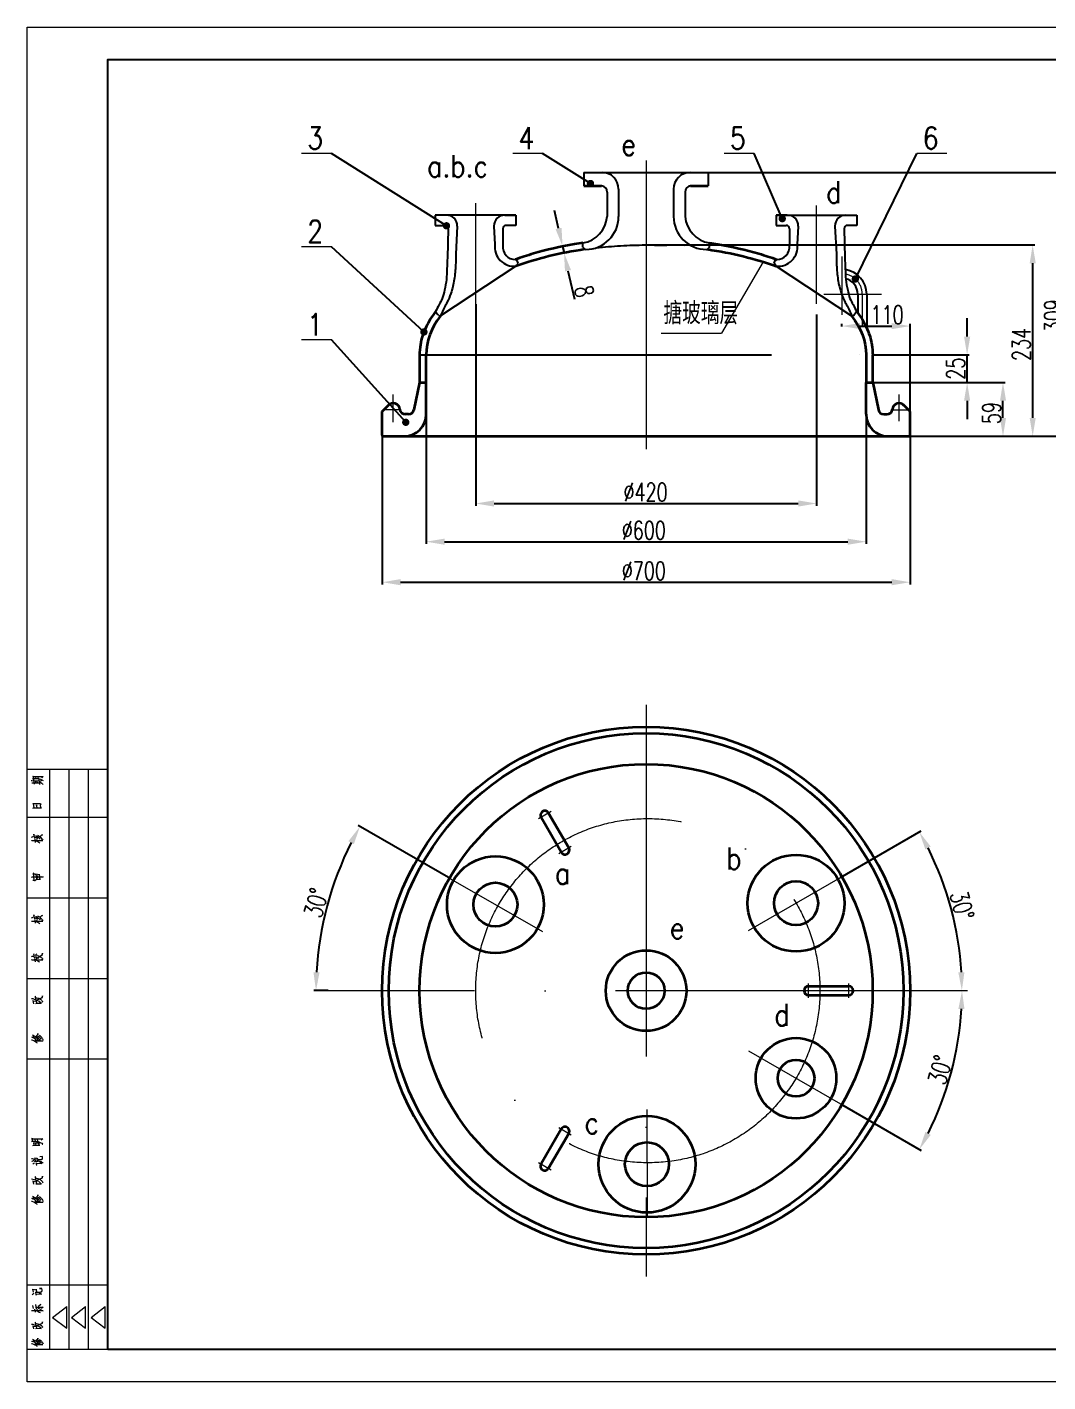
# Model space of a CAD drawing. Extents: x 11707 to 22622, y 3017 to 12806.
# Drawn here: x 14707 to 16100, y 10869 to 12717 of the extents above; entities that cross this region are included whole.
import ezdxf

# ---------------------------------------------------------------- set-up
doc = ezdxf.new("R2010")
doc.units = 0
doc.header["$LTSCALE"] = 8
doc.linetypes.add('ACAD_ISO12W100', pattern=[21, 12, -3, 0, -3, 0, -3])
doc.linetypes.add('DASHDOT-S', pattern=[14, 10, -2, 0, -2])
for name, color, linetype, lineweight in [('cdr.dwg1', 4, 'Continuous', 35), ('cdr.dwg2', 2, 'Continuous', 13), ('cdr_dim', 7, 'Continuous', 13), ('cdr_dwg3', 1, 'DASHDOT-S', 13)]:
    doc.layers.add(name, color=color, linetype=linetype, lineweight=lineweight)
doc.layers.add('cdr.dwg4', color=3, linetype='ACAD_ISO12W100')
doc.layers.add('cdr_dwg1', color=4, linetype='Continuous')
doc.styles.add('HZ', font='txt', dxfattribs={"width": 0.5, "bigfont": 'hzfs'})
doc.styles.get("Standard").update_dxf_attribs({"font": 'txt', "width": 0.7, "bigfont": 'hztxt.shx'})
doc.dimstyles.new('ISO-25', dxfattribs={"dimtxt": 2.5, "dimasz": 2.5, "dimexe": 1.25, "dimexo": 0.625, "dimtad": 1, "dimtxsty": 'Standard', "dimcen": 2.5, "dimadec": 0, "dimazin": 0, "dimtfac": 1, "dimtmove": 0, "dimatfit": 3, "dimfxl": 1, "dimarcsym": 0})
doc.dimstyles.new('筒轴直径标注', dxfattribs={"dimtxt": 50, "dimasz": 40, "dimexe": 12.5, "dimexo": 0.625, "dimgap": 6.25, "dimtad": 1, "dimtxsty": 'HZ', "dimcen": 15, "dimadec": 0, "dimazin": 0, "dimtm": 1e-09, "dimtfac": 1, "dimtmove": 0, "dimatfit": 3, "dimfxl": 1, "dimarcsym": 0})

# ---------------------------------------------------------------- blocks, each defined once
blk = doc.blocks.new('*D307')
at = {"layer": 'cdr_dim', "color": 0, "lineweight": -2}
for p, q in [((15432.3, 12442.5), (15426.9, 12466.9)), ((15427.5, 12415.8), (15440.7, 12418.7)), ((15429.5, 12407), (15442.7, 12410)), ((15437.8, 12418.1), (15439.8, 12409.3)), ((15445.2, 12384.9), (15453.9, 12346.1))]:
    blk.add_line(p, q, dxfattribs=at)
at = {"layer": 'cdr_dim', "color": 0}
for points in [[(15436.4, 12443.4), (15428.3, 12441.6), (15437.8, 12418.1)], [(15449.3, 12385.8), (15441.1, 12384), (15439.8, 12409.3)]]:
    blk.add_solid(points, dxfattribs=at)
at = {"layer": 'Defpoints', "color": 0}
for p in [(15427.3, 12415.7), (15429.3, 12407), (15439.8, 12409.3)]:
    blk.add_point(p, dxfattribs=at)
at = {"layer": 'cdr_dim', "color": 0, "insert": (15467.4, 12356.7), "char_height": 25, "attachment_point": 5, "rotation": 282.6084}
blk.add_mtext('8', dxfattribs=at)
blk = doc.blocks.new('*D308')
at = {"layer": 'cdr_dim', "color": 0, "lineweight": -2}
for p, q in [((15319.3, 12339.5), (15319.3, 12064.4)), ((15784.3, 12325), (15784.3, 12064.4)), ((15344.3, 12067.4), (15759.3, 12067.4))]:
    blk.add_line(p, q, dxfattribs=at)
at = {"layer": 'cdr_dim', "color": 0}
for points in [[(15344.3, 12071.6), (15344.3, 12063.2), (15319.3, 12067.4)], [(15759.3, 12071.6), (15759.3, 12063.2), (15784.3, 12067.4)]]:
    blk.add_solid(points, dxfattribs=at)
at = {"layer": 'Defpoints', "color": 0}
for p in [(15319.3, 12339.7), (15784.3, 12325.2), (15784.3, 12067.4)]:
    blk.add_point(p, dxfattribs=at)
at = {"layer": 'cdr_dim', "color": 0, "insert": (15551, 12082.9), "char_height": 25, "attachment_point": 5}
blk.add_mtext('%%c420', dxfattribs=at)
blk = doc.blocks.new('*D393')
at = {"layer": 'cdr_dim', "color": 0, "lineweight": -2}
for p, q in [((15251.8, 12188.9), (15251.8, 12012.3)), ((15851.8, 12188.9), (15851.8, 12012.3)), ((15276.8, 12015.3), (15826.8, 12015.3))]:
    blk.add_line(p, q, dxfattribs=at)
at = {"layer": 'cdr_dim', "color": 0}
for points in [[(15276.8, 12019.5), (15276.8, 12011.1), (15251.8, 12015.3)], [(15826.8, 12019.5), (15826.8, 12011.1), (15851.8, 12015.3)]]:
    blk.add_solid(points, dxfattribs=at)
at = {"layer": 'Defpoints', "color": 0}
for p in [(15251.8, 12189.1), (15851.8, 12189.1), (15851.8, 12015.3)]:
    blk.add_point(p, dxfattribs=at)
at = {"layer": 'cdr_dim', "color": 0, "insert": (15548.6, 12030.8), "char_height": 25, "attachment_point": 5}
blk.add_mtext('%%c600', dxfattribs=at)
blk = doc.blocks.new('*D394')
at = {"layer": 'cdr_dim', "color": 0, "lineweight": -2}
for p, q in [((15191.8, 12158.9), (15191.8, 11957)), ((15911.8, 12158.9), (15911.8, 11957)), ((15216.8, 11960), (15886.8, 11960))]:
    blk.add_line(p, q, dxfattribs=at)
at = {"layer": 'cdr_dim', "color": 0}
for points in [[(15216.8, 11964.2), (15216.8, 11955.9), (15191.8, 11960)], [(15886.8, 11964.2), (15886.8, 11955.9), (15911.8, 11960)]]:
    blk.add_solid(points, dxfattribs=at)
at = {"layer": 'Defpoints', "color": 0}
for p in [(15191.8, 12159.1), (15911.8, 12159.1), (15911.8, 11960)]:
    blk.add_point(p, dxfattribs=at)
at = {"layer": 'cdr_dim', "color": 0, "insert": (15548.6, 11975.5), "char_height": 25, "attachment_point": 5}
blk.add_mtext('%%c700', dxfattribs=at)
blk = doc.blocks.new('*D395')
at = {"layer": 'cdr_dim', "color": 0, "lineweight": -2}
for p, q in [((15552, 12420), (16082, 12420)), ((16079, 12184.1), (16079, 12395)), ((15912, 12159.1), (16082, 12159.1))]:
    blk.add_line(p, q, dxfattribs=at)
at = {"layer": 'cdr_dim', "color": 0}
for points in [[(16074.9, 12395), (16083.2, 12395), (16079, 12420)], [(16074.9, 12184.1), (16083.2, 12184.1), (16079, 12159.1)]]:
    blk.add_solid(points, dxfattribs=at)
at = {"layer": 'Defpoints', "color": 0}
for p in [(15551.8, 12420), (16079, 12420), (15911.8, 12159.1)]:
    blk.add_point(p, dxfattribs=at)
at = {"layer": 'cdr_dim', "color": 0, "insert": (16063.5, 12284.3), "char_height": 25, "attachment_point": 5, "rotation": 90}
blk.add_mtext('234', dxfattribs=at)
blk = doc.blocks.new('*D396')
at = {"layer": 'cdr_dim', "color": 0, "lineweight": -2}
for p, q in [((15636.7, 12518.9), (16125.9, 12518.9)), ((16122.9, 12493.9), (16122.9, 12184.1)), ((15897, 12159.1), (16125.9, 12159.1))]:
    blk.add_line(p, q, dxfattribs=at)
at = {"layer": 'cdr_dim', "color": 0}
for points in [[(16118.7, 12493.9), (16127, 12493.9), (16122.9, 12518.9)], [(16118.7, 12184.1), (16127, 12184.1), (16122.9, 12159.1)]]:
    blk.add_solid(points, dxfattribs=at)
at = {"layer": 'Defpoints', "color": 0}
for p in [(15636.5, 12518.9), (15896.8, 12159.1), (16122.9, 12159.1)]:
    blk.add_point(p, dxfattribs=at)
at = {"layer": 'cdr_dim', "color": 0, "insert": (16107.4, 12323.4), "char_height": 25, "attachment_point": 5, "rotation": 90}
blk.add_mtext('309', dxfattribs=at)
blk = doc.blocks.new('*D397')
at = {"layer": 'cdr_dim', "color": 0, "lineweight": -2}
for p, q in [((15989.6, 12295), (15989.6, 12320)), ((15861, 12270), (15992.6, 12270)), ((15989.6, 12232.5), (15989.6, 12270)), ((15861.6, 12232.5), (15992.6, 12232.5)), ((15989.6, 12207.5), (15989.6, 12182.5))]:
    blk.add_line(p, q, dxfattribs=at)
at = {"layer": 'cdr_dim', "color": 0}
for points in [[(15985.4, 12295), (15993.8, 12295), (15989.6, 12270)], [(15985.4, 12207.5), (15993.8, 12207.5), (15989.6, 12232.5)]]:
    blk.add_solid(points, dxfattribs=at)
at = {"layer": 'Defpoints', "color": 0}
for p in [(15860.8, 12270), (15989.6, 12270), (15861.4, 12232.5)]:
    blk.add_point(p, dxfattribs=at)
at = {"layer": 'cdr_dim', "color": 0, "insert": (15974.1, 12251.3), "char_height": 25, "attachment_point": 5, "rotation": 90}
blk.add_mtext('25', dxfattribs=at)
blk = doc.blocks.new('*D398')
at = {"layer": 'cdr_dim', "color": 0, "lineweight": -2}
blk.add_line((15816.9, 11557.4), (15926.9, 11621), dxfattribs=at)
blk.add_arc((15549.7, 11402.9), 432.8, 3.3102, 26.7199, dxfattribs=at)
at = {"layer": 'cdr_dim', "color": 0}
for points in [[(15932.6, 11595.5), (15939.9, 11599.4), (15924.3, 11619.5)], [(15985.9, 11428), (15977.6, 11427.7), (15982.4, 11402.9)]]:
    blk.add_solid(points, dxfattribs=at)
at = {"layer": 'Defpoints', "color": 0}
for p in [(15816.8, 11557.3), (15691.6, 11484.9), (15975.9, 11478.1), (15118.1, 11402.9), (15990, 11402.9)]:
    blk.add_point(p, dxfattribs=at)
at = {"layer": 'cdr_dim', "color": 0, "insert": (15982.6, 11519), "char_height": 25, "attachment_point": 5, "rotation": 285.0151}
blk.add_mtext('30°', dxfattribs=at)
blk = doc.blocks.new('*D399')
at = {"layer": 'cdr_dim', "color": 0, "lineweight": -2}
for p, q in [((15285.4, 11555.3), (15158.8, 11628.3)), ((15117.9, 11402.9), (15098.5, 11402.9))]:
    blk.add_line(p, q, dxfattribs=at)
blk.add_arc((15549.7, 11402.9), 448.2, 153.2264, 176.8037, dxfattribs=at)
at = {"layer": 'cdr_dim', "color": 0}
for points in [[(15145.8, 11606.8), (15153.2, 11602.8), (15161.4, 11626.8)], [(15106.3, 11427.7), (15098, 11428), (15101.5, 11402.9)]]:
    blk.add_solid(points, dxfattribs=at)
at = {"layer": 'Defpoints', "color": 0}
for p in [(15128.4, 11556), (15285.6, 11555.2), (15410.8, 11482.9), (15118.1, 11402.9), (15990, 11402.9)]:
    blk.add_point(p, dxfattribs=at)
at = {"layer": 'cdr_dim', "color": 0, "insert": (15101.7, 11522.8), "char_height": 25, "attachment_point": 5, "rotation": 75.0151}
blk.add_mtext('30°', dxfattribs=at)
blk = doc.blocks.new('*D400')
at = {"layer": 'cdr_dim', "color": 0, "lineweight": -2}
blk.add_line((15816.9, 11248.4), (15927, 11184.7), dxfattribs=at)
blk.add_arc((15549.7, 11402.9), 432.9, 333.2792, 356.6907, dxfattribs=at)
at = {"layer": 'cdr_dim', "color": 0}
for points in [[(15977.7, 11378), (15986, 11377.8), (15982.6, 11402.9)], [(15940, 11206.2), (15932.7, 11210.2), (15924.4, 11186.2)]]:
    blk.add_solid(points, dxfattribs=at)
at = {"layer": 'Defpoints', "color": 0}
for p in [(15118.1, 11402.9), (15990, 11402.9), (15691.6, 11320.9), (15956.4, 11254.7), (15816.8, 11248.5)]:
    blk.add_point(p, dxfattribs=at)
at = {"layer": 'cdr_dim', "color": 0, "insert": (15952.8, 11294.7), "char_height": 25, "attachment_point": 5, "rotation": 74.9849}
blk.add_mtext('30°', dxfattribs=at)
blk = doc.blocks.new('tuqa')
at = {"color": 4, "linetype": 'Continuous'}
for p, q in [((-25, 180), (0, 180)), ((-18, 0), (-18, 180)), ((0, 165), (-24.85, 165)), ((0, 140), (-24.85, 140)), ((0, 115), (-24.85, 115)), ((0, 90), (-24.85, 90)), ((0, 20), (-24.85, 20)), ((0, 0), (-25, 0))]:
    blk.add_line(p, q, dxfattribs=at)
at = {"color": 7, "linetype": 'Continuous'}
for p, q in [((-12, 0), (-12, 180)), ((-6, 0), (-6, 180))]:
    blk.add_line(p, q, dxfattribs=at)
at = {"color": 1, "linetype": 'Continuous'}
for p, q in [((-17.08, 10), (-12.71, 13.35)), ((-12.71, 6.65), (-12.71, 13.35)), ((-11.26, 10), (-6.89, 13.35)), ((-6.89, 6.65), (-6.89, 13.35)), ((-5.11, 10), (-0.75, 13.35)), ((-0.75, 6.65), (-0.75, 13.35)), ((-17.08, 10), (-12.71, 6.65)), ((-11.26, 10), (-6.89, 6.65)), ((-5.11, 10), (-0.75, 6.65))]:
    blk.add_line(p, q, dxfattribs=at)
at = {"color": 7, "linetype": 'Continuous'}
for points in [[(-23.7, 176.39), (-23.53, 176.44), (-23.53, 176.44), (-21.25, 176.36)], [(-23.3, 176.96), (-22.98, 177.03), (-22.98, 177.03), (-22.33, 177.03), (-22.33, 177.03), (-21.63, 177.01), (-21.63, 177.01), (-21.2, 176.96), (-21.2, 176.96), (-20.73, 176.83), (-20.73, 176.83), (-20.44, 176.69), (-20.44, 176.69), (-20, 176.41)], [(-22.95, 177.03), (-23.09, 177.78), (-23.09, 177.78), (-23.18, 177.7), (-23.18, 177.7), (-22.27, 177.7), (-22.27, 177.7), (-22.22, 177.7), (-22.22, 177.7), (-20.9, 177.73), (-20.9, 177.73), (-20.41, 177.7), (-20.41, 177.7), (-20.12, 177.68), (-20.12, 177.68), (-20.03, 177.65), (-20.03, 177.65), (-20.41, 177.28), (-20.41, 177.28), (-20.15, 177.63)], [(-22.74, 175.3), (-22.92, 176.76)], [(-22.22, 177.06), (-22.3, 177.48)], [(-21.46, 177.01), (-21.46, 177.06), (-21.46, 177.06), (-21.55, 177.45)], [(-21.08, 175.22), (-21.31, 176.76), (-21.31, 176.76), (-21.34, 176.69), (-21.34, 176.69), (-21.25, 176.59)], [(-20.99, 176.19), (-20.64, 176.46), (-20.64, 176.46), (-20.5, 176.46), (-20.5, 176.46), (-20.76, 176.36)], [(-23.53, 175.69), (-23.35, 175.74), (-23.35, 175.74), (-21.17, 175.74)], [(-22.25, 175.77), (-22.33, 176.21)], [(-21.75, 175.79), (-21.84, 176.19)], [(-20.9, 175.79), (-20.76, 175.77), (-20.76, 175.77), (-20.47, 175.57), (-20.47, 175.57), (-20.26, 175.4), (-20.26, 175.4), (-20.12, 175.22)], [(-23.27, 167.87), (-22.98, 167.92), (-22.98, 167.92), (-22.33, 167.94), (-22.33, 167.94), (-21.66, 167.97), (-21.66, 167.97), (-21.57, 167.97), (-21.57, 167.97), (-21.11, 167.97), (-21.11, 167.97), (-20.5, 167.97), (-20.5, 167.97), (-20.7, 167.97), (-20.7, 167.97), (-20.88, 168.93), (-20.88, 168.93), (-20.67, 169.13), (-20.67, 169.13), (-20.93, 169.18), (-20.93, 169.18), (-21.28, 169.18), (-21.28, 169.18), (-21.95, 169.21), (-21.95, 169.21), (-22.65, 169.23), (-22.65, 169.23), (-23.24, 169.23), (-23.24, 169.23), (-23.15, 169.26), (-23.15, 169.26), (-22.95, 167.94)], [(-21.9, 167.97), (-22.07, 168.93), (-22.07, 168.93), (-22.1, 168.83), (-22.1, 168.83), (-21.98, 168.61)], [(-22.65, 158.41), (-22.89, 159.8), (-22.89, 159.8), (-22.92, 159.7), (-22.92, 159.7), (-22.83, 159.5)], [(-20.99, 159.03), (-20.5, 159.53), (-20.5, 159.53), (-20.26, 159.63), (-20.26, 159.63), (-20.55, 159.48)], [(-23.65, 157.77), (-23.5, 157.87), (-23.5, 157.87), (-23.53, 157.84), (-23.53, 157.84), (-20.09, 157.84), (-20.09, 157.84), (-20.35, 157.82), (-20.35, 157.82), (-20.64, 157.84)], [(-23.59, 158.83), (-23.3, 159.01), (-23.3, 159.01), (-23.18, 159.03), (-23.18, 159.03), (-23.09, 159.01)], [(-22.68, 158.91), (-22.51, 158.88), (-22.51, 158.88), (-21.81, 158.46), (-21.81, 158.46), (-21.78, 158.41), (-21.78, 158.41), (-21.98, 159.18)], [(-22.62, 158.21), (-22.45, 157.25)], [(-22.42, 157.87), (-21.95, 157.64), (-21.95, 157.64), (-21.6, 157.47), (-21.6, 157.47), (-21.34, 157.32), (-21.34, 157.32), (-21.08, 157.12)], [(-22.36, 159.33), (-22.22, 159.3), (-22.22, 159.3), (-21.78, 159.01), (-21.78, 159.01), (-21.75, 158.98), (-21.75, 158.98), (-21.46, 158.76), (-21.46, 158.76), (-21.17, 158.51), (-21.17, 158.51), (-20.9, 158.24)], [(-22.22, 157.87), (-21.87, 158.19)], [(-21.78, 159.5), (-21.57, 159.43), (-21.57, 159.43), (-21.11, 159.13), (-21.11, 159.13), (-20.82, 158.83), (-20.82, 158.83), (-20.5, 158.51), (-20.5, 158.51), (-20.26, 158.24), (-20.26, 158.24), (-20.09, 158.02)], [(-22.86, 145.52), (-23.03, 147.75), (-23.03, 147.75), (-23.12, 147.7), (-23.12, 147.7), (-22.65, 147.4)], [(-21.2, 147.11), (-21.05, 147.21), (-21.05, 147.21), (-22.45, 147.36), (-22.45, 147.36), (-22.33, 147.4), (-22.33, 147.4), (-22.13, 145.84)], [(-22.39, 145.74), (-22.13, 145.79), (-22.13, 145.79), (-20.85, 145.89), (-20.85, 145.89), (-21.08, 145.87), (-21.08, 145.87), (-21.2, 147.11), (-21.2, 147.11), (-21.23, 146.96), (-21.23, 146.96), (-21.17, 146.69)], [(-23.68, 146.41), (-23.38, 146.56), (-23.38, 146.56), (-23.18, 146.61)], [(-23.18, 145.52), (-22.92, 145.52), (-22.92, 145.52), (-22.71, 145.47), (-22.71, 145.47), (-22.51, 145.42), (-22.51, 145.42), (-22.36, 145.37)], [(-22.77, 146.51), (-22.71, 146.56), (-22.71, 146.56), (-20.06, 146.54), (-20.06, 146.54), (-20.32, 146.49), (-20.32, 146.49), (-20.64, 146.54)], [(-21.66, 146.09), (-21.78, 146.98)], [(-22.65, 133.41), (-22.89, 134.8), (-22.89, 134.8), (-22.92, 134.7), (-22.92, 134.7), (-22.83, 134.5)], [(-21.78, 134.5), (-21.57, 134.43), (-21.57, 134.43), (-21.11, 134.13), (-21.11, 134.13), (-20.82, 133.83), (-20.82, 133.83), (-20.5, 133.51), (-20.5, 133.51), (-20.26, 133.24), (-20.26, 133.24), (-20.09, 133.02)], [(-20.99, 134.03), (-20.5, 134.53), (-20.5, 134.53), (-20.26, 134.63), (-20.26, 134.63), (-20.55, 134.48)], [(-23.65, 132.77), (-23.5, 132.87), (-23.5, 132.87), (-23.53, 132.84), (-23.53, 132.84), (-20.09, 132.84), (-20.09, 132.84), (-20.35, 132.82), (-20.35, 132.82), (-20.64, 132.84)], [(-23.59, 133.83), (-23.3, 134.01), (-23.3, 134.01), (-23.18, 134.03), (-23.18, 134.03), (-23.09, 134.01)], [(-22.68, 133.91), (-22.51, 133.88), (-22.51, 133.88), (-21.81, 133.46), (-21.81, 133.46), (-21.78, 133.41), (-21.78, 133.41), (-21.98, 134.18)], [(-22.62, 133.21), (-22.45, 132.25)], [(-22.42, 132.87), (-21.95, 132.64), (-21.95, 132.64), (-21.6, 132.47), (-21.6, 132.47), (-21.34, 132.32), (-21.34, 132.32), (-21.08, 132.12)], [(-22.36, 134.33), (-22.22, 134.3), (-22.22, 134.3), (-21.78, 134.01), (-21.78, 134.01), (-21.75, 133.98), (-21.75, 133.98), (-21.46, 133.76), (-21.46, 133.76), (-21.17, 133.51), (-21.17, 133.51), (-20.9, 133.24)], [(-22.22, 132.87), (-21.87, 133.19)], [(-23.65, 121.81), (-23.38, 121.96), (-23.38, 121.96), (-23.21, 122.01), (-23.21, 122.01), (-23.03, 122.01)], [(-22.71, 121.44), (-22.92, 122.7), (-22.92, 122.7), (-22.95, 122.6), (-22.95, 122.6), (-22.89, 122.48)], [(-22.51, 122.23), (-22.19, 122.53), (-22.19, 122.53), (-22.04, 122.6), (-22.04, 122.6), (-21.87, 122.7)], [(-22.07, 122.21), (-21.84, 122.23), (-21.84, 122.23), (-21.43, 122.08), (-21.43, 122.08), (-21.11, 121.93), (-21.11, 121.93), (-20.85, 121.76), (-20.85, 121.76), (-20.64, 121.61), (-20.64, 121.61), (-20.44, 121.46), (-20.44, 121.46), (-20.26, 121.29), (-20.26, 121.29), (-20.09, 121.07)], [(-21.66, 121.54), (-21.6, 121.61), (-21.6, 121.61), (-20.26, 122.48), (-20.26, 122.48), (-20.23, 122.95), (-20.23, 122.95), (-20.32, 122.5), (-20.32, 122.5), (-20.44, 122.38)], [(-23.65, 120.79), (-23.47, 120.92), (-23.47, 120.92), (-23.53, 120.87), (-23.53, 120.87), (-20.09, 120.87), (-20.09, 120.87), (-20.29, 120.82), (-20.29, 120.82), (-20.58, 120.87)], [(-22.68, 121.21), (-22.48, 120.27)], [(-22.51, 121.76), (-22.27, 121.74), (-22.27, 121.74), (-21.87, 121.49), (-21.87, 121.49), (-21.57, 121.31), (-21.57, 121.31), (-21.46, 121.21)], [(-22.48, 120.87), (-22.07, 120.72), (-22.07, 120.72), (-21.72, 120.55), (-21.72, 120.55), (-21.4, 120.37), (-21.4, 120.37), (-21.11, 120.17)], [(-22.33, 120.89), (-21.95, 121.24)], [(-22.25, 108.49), (-22.42, 109.6), (-22.42, 109.6), (-22.45, 109.48), (-22.45, 109.48), (-22.39, 109.28)], [(-21.87, 108.36), (-21.84, 108.44), (-21.84, 108.44), (-20.26, 109.21), (-20.26, 109.21), (-20.23, 109.68), (-20.23, 109.68), (-20.32, 109.23), (-20.32, 109.23), (-20.5, 109.11)], [(-23.62, 108.88), (-23.27, 108.83), (-23.27, 108.83), (-22.8, 108.68), (-22.8, 108.68), (-22.3, 108.49), (-22.3, 108.49), (-21.98, 108.34), (-21.98, 108.34), (-21.75, 108.24), (-21.75, 108.24), (-21.55, 108.14)], [(-22.95, 107.25), (-23.09, 108.24), (-23.09, 108.24), (-23.18, 108.14), (-23.18, 108.14), (-22.16, 108.02), (-22.16, 108.02), (-22.16, 108.14), (-22.16, 108.14), (-22.04, 107.4), (-22.04, 107.4), (-22.3, 107.35), (-22.3, 107.35), (-21.98, 107.4), (-21.98, 107.4), (-20.67, 107.37)], [(-22.3, 109.11), (-22.13, 109.11), (-22.13, 109.11), (-21.66, 109.01), (-21.66, 109.01), (-21.4, 108.91), (-21.4, 108.91), (-21.17, 108.81), (-21.17, 108.81), (-20.96, 108.68), (-20.96, 108.68), (-20.76, 108.54), (-20.76, 108.54), (-20.55, 108.36), (-20.55, 108.36), (-20.41, 108.16), (-20.41, 108.16), (-20.26, 107.97), (-20.26, 107.97), (-20.2, 107.82), (-20.2, 107.82), (-20.15, 107.67)], [(-20.55, 107.3), (-21.34, 108.07)], [(-23.62, 96.93), (-23.18, 96.76), (-23.18, 96.76), (-22.83, 96.61), (-22.83, 96.61), (-22.57, 96.44), (-22.57, 96.44), (-22.51, 96.41), (-22.51, 96.41), (-22.3, 96.29)], [(-23.06, 96.71), (-23.03, 96.81), (-23.03, 96.81), (-23.15, 97.55), (-23.15, 97.55), (-23.21, 97.5), (-23.21, 97.5), (-22.8, 97.26), (-22.8, 97.26), (-22.45, 97.03), (-22.45, 97.03), (-22.22, 96.83), (-22.22, 96.83), (-22.01, 96.61), (-22.01, 96.61), (-21.81, 96.39), (-21.81, 96.39), (-21.69, 96.24)], [(-22.77, 96.61), (-22.74, 96.71), (-22.74, 96.71), (-21.69, 97.68), (-21.69, 97.68), (-21.72, 98), (-21.72, 98), (-21.72, 97.68), (-21.72, 97.68), (-21.84, 97.55)], [(-21.98, 97.03), (-21.9, 97.01), (-21.9, 97.01), (-21.87, 96.98), (-21.87, 96.98), (-21.63, 96.74), (-21.63, 96.74), (-21.43, 96.54), (-21.43, 96.54), (-21.28, 96.36)], [(-21.63, 97.23), (-21.52, 97.18), (-21.52, 97.18), (-21.46, 97.16), (-21.46, 97.16), (-21.17, 96.88), (-21.17, 96.88), (-21.14, 96.83), (-21.14, 96.83), (-20.99, 96.69), (-20.99, 96.69), (-20.85, 96.49), (-20.85, 96.49), (-20.7, 96.29)], [(-21.28, 97.45), (-21.08, 97.38), (-21.08, 97.38), (-20.79, 97.11), (-20.79, 97.11), (-20.55, 96.86), (-20.55, 96.86), (-20.41, 96.61), (-20.41, 96.61), (-20.23, 96.36), (-20.23, 96.36), (-20.12, 96.14), (-20.12, 96.14), (-20.06, 95.97)], [(-23.68, 96.04), (-23.5, 96.02), (-23.5, 96.02), (-23.03, 95.79), (-23.03, 95.79), (-22.98, 95.79), (-22.98, 95.79), (-22.62, 95.59), (-22.62, 95.59), (-22.33, 95.42), (-22.33, 95.42), (-22.1, 95.25), (-22.1, 95.25), (-21.9, 95.1)], [(-22.68, 95.69), (-20.12, 95.69), (-20.12, 95.69), (-20.35, 95.64), (-20.35, 95.64), (-20.79, 95.69)], [(-22.6, 96.07), (-20.9, 96.07), (-20.9, 96.07), (-21.11, 96.04), (-21.11, 96.04), (-21.25, 96.07)], [(-23.59, 64.51), (-23.27, 64.59), (-23.27, 64.59), (-22.6, 64.59), (-22.6, 64.59), (-22.04, 64.56), (-22.04, 64.56), (-21.6, 64.49), (-21.6, 64.49), (-21.2, 64.36), (-21.2, 64.36), (-20.76, 64.16), (-20.76, 64.16), (-20.44, 63.97), (-20.44, 63.97), (-20.2, 63.74), (-20.2, 63.74), (-20.15, 63.67)], [(-23.27, 64.61), (-23.3, 64.63), (-23.3, 64.63), (-23.38, 65.55), (-23.38, 65.55), (-23.5, 65.4), (-23.5, 65.4), (-23.3, 65.4), (-23.3, 65.4), (-21.14, 65.38), (-21.14, 65.38), (-20.73, 65.38), (-20.73, 65.38), (-20.44, 65.38), (-20.44, 65.38), (-20.12, 65.33), (-20.12, 65.33), (-20.64, 64.91)], [(-23.27, 63.3), (-22.95, 63.37), (-22.95, 63.37), (-21.02, 63.4), (-21.02, 63.4), (-21.25, 63.35), (-21.25, 63.35), (-21.28, 63.4), (-21.28, 63.4), (-21.37, 63.82), (-21.37, 63.82), (-21.11, 63.97), (-21.11, 63.97), (-21.23, 63.99), (-21.23, 63.99), (-22.19, 64.02), (-22.19, 64.02), (-23.15, 64.02), (-23.15, 64.02), (-23.03, 64.06), (-23.03, 64.06), (-23, 63.97), (-23, 63.97), (-22.95, 63.4)], [(-22.42, 64.61), (-22.42, 64.66), (-22.42, 64.66), (-22.54, 65.21), (-22.54, 65.21), (-22.57, 65.13), (-22.57, 65.13), (-22.54, 65.06)], [(-22.16, 63.42), (-22.25, 63.79), (-22.25, 63.79), (-22.25, 63.77)], [(-21.69, 64.56), (-21.72, 64.61), (-21.72, 64.61), (-21.81, 65.18), (-21.81, 65.18), (-21.84, 65.08), (-21.84, 65.08), (-21.75, 64.98)], [(-23.65, 59.28), (-23.47, 59.3), (-23.47, 59.3), (-22.57, 58.98)], [(-22.68, 58.34), (-22.51, 58.39), (-22.51, 58.39), (-21.57, 58.41), (-21.57, 58.41), (-21.75, 58.36), (-21.75, 58.36), (-21.87, 59.33), (-21.87, 59.33), (-21.87, 59.26), (-21.87, 59.26), (-22.68, 59.33), (-22.68, 59.33), (-22.65, 59.38), (-22.65, 59.38), (-22.51, 58.41)], [(-21.72, 58.98), (-21.52, 59.01), (-21.52, 59.01), (-20.64, 58.98), (-20.64, 58.98), (-20.41, 59.01), (-20.41, 59.01), (-20.29, 59.08), (-20.29, 59.08), (-20.26, 59.18), (-20.26, 59.18), (-20.26, 59.85), (-20.26, 59.85), (-21.08, 59.8)], [(-23.44, 58.36), (-23.38, 58.41), (-23.38, 58.41), (-23.03, 58.66), (-23.03, 58.66), (-22.8, 58.68)], [(-23.24, 57.45), (-22.95, 57.77), (-22.95, 57.77), (-22.8, 57.84), (-22.8, 57.84), (-22.98, 57.74)], [(-22.04, 57.1), (-22.01, 57.2), (-22.01, 57.2), (-22.16, 57.87), (-22.16, 57.87), (-22.22, 57.77), (-22.22, 57.77), (-20.47, 57.74), (-20.47, 57.74), (-20.47, 57.72), (-20.47, 57.72), (-21.28, 58.29)], [(-21.69, 58.66), (-21.43, 58.64), (-21.43, 58.64), (-21.08, 58.56), (-21.08, 58.56), (-20.7, 58.39), (-20.7, 58.39), (-20.5, 58.24), (-20.5, 58.24), (-20.23, 58.02), (-20.23, 58.02), (-20.06, 57.82)], [(-23.62, 52.93), (-23.27, 52.88), (-23.27, 52.88), (-22.8, 52.73), (-22.8, 52.73), (-22.3, 52.54), (-22.3, 52.54), (-21.98, 52.39), (-21.98, 52.39), (-21.75, 52.29), (-21.75, 52.29), (-21.55, 52.19)], [(-22.95, 51.3), (-23.09, 52.29), (-23.09, 52.29), (-23.18, 52.19), (-23.18, 52.19), (-22.16, 52.07), (-22.16, 52.07), (-22.16, 52.19), (-22.16, 52.19), (-22.04, 51.45), (-22.04, 51.45), (-22.3, 51.4), (-22.3, 51.4), (-21.98, 51.45), (-21.98, 51.45), (-20.67, 51.42)], [(-22.25, 52.54), (-22.42, 53.65), (-22.42, 53.65), (-22.45, 53.53), (-22.45, 53.53), (-22.39, 53.33)], [(-22.3, 53.16), (-22.13, 53.16), (-22.13, 53.16), (-21.66, 53.06), (-21.66, 53.06), (-21.4, 52.96), (-21.4, 52.96), (-21.17, 52.86), (-21.17, 52.86), (-20.96, 52.73), (-20.96, 52.73), (-20.76, 52.59), (-20.76, 52.59), (-20.55, 52.41), (-20.55, 52.41), (-20.41, 52.21), (-20.41, 52.21), (-20.26, 52.02), (-20.26, 52.02), (-20.2, 51.87), (-20.2, 51.87), (-20.15, 51.72)], [(-21.87, 52.41), (-21.84, 52.49), (-21.84, 52.49), (-20.26, 53.26), (-20.26, 53.26), (-20.23, 53.73), (-20.23, 53.73), (-20.32, 53.28), (-20.32, 53.28), (-20.5, 53.16)], [(-20.55, 51.35), (-21.34, 52.12)], [(-23.62, 46.93), (-23.18, 46.76), (-23.18, 46.76), (-22.83, 46.61), (-22.83, 46.61), (-22.57, 46.44), (-22.57, 46.44), (-22.51, 46.41), (-22.51, 46.41), (-22.3, 46.29)], [(-23.06, 46.71), (-23.03, 46.81), (-23.03, 46.81), (-23.15, 47.55), (-23.15, 47.55), (-23.21, 47.5), (-23.21, 47.5), (-22.8, 47.26), (-22.8, 47.26), (-22.45, 47.03), (-22.45, 47.03), (-22.22, 46.83), (-22.22, 46.83), (-22.01, 46.61), (-22.01, 46.61), (-21.81, 46.39), (-21.81, 46.39), (-21.69, 46.24)], [(-22.77, 46.61), (-22.74, 46.71), (-22.74, 46.71), (-21.69, 47.68), (-21.69, 47.68), (-21.72, 48), (-21.72, 48), (-21.72, 47.68), (-21.72, 47.68), (-21.84, 47.55)], [(-21.98, 47.03), (-21.9, 47.01), (-21.9, 47.01), (-21.87, 46.98), (-21.87, 46.98), (-21.63, 46.74), (-21.63, 46.74), (-21.43, 46.54), (-21.43, 46.54), (-21.28, 46.36)], [(-21.63, 47.23), (-21.52, 47.18), (-21.52, 47.18), (-21.46, 47.16), (-21.46, 47.16), (-21.17, 46.88), (-21.17, 46.88), (-21.14, 46.83), (-21.14, 46.83), (-20.99, 46.69), (-20.99, 46.69), (-20.85, 46.49), (-20.85, 46.49), (-20.7, 46.29)], [(-21.28, 47.45), (-21.08, 47.38), (-21.08, 47.38), (-20.79, 47.11), (-20.79, 47.11), (-20.55, 46.86), (-20.55, 46.86), (-20.41, 46.61), (-20.41, 46.61), (-20.23, 46.36), (-20.23, 46.36), (-20.12, 46.14), (-20.12, 46.14), (-20.06, 45.97)], [(-23.68, 46.04), (-23.5, 46.02), (-23.5, 46.02), (-23.03, 45.79), (-23.03, 45.79), (-22.98, 45.79), (-22.98, 45.79), (-22.62, 45.59), (-22.62, 45.59), (-22.33, 45.42), (-22.33, 45.42), (-22.1, 45.25), (-22.1, 45.25), (-21.9, 45.1)], [(-22.68, 45.69), (-20.12, 45.69), (-20.12, 45.69), (-20.35, 45.64), (-20.35, 45.64), (-20.79, 45.69)], [(-22.6, 46.07), (-20.9, 46.07), (-20.9, 46.07), (-21.11, 46.04), (-21.11, 46.04), (-21.25, 46.07)], [(-23.38, 17.04), (-23.15, 17.29), (-23.15, 17.29), (-23.03, 17.36), (-23.03, 17.36), (-22.89, 17.36), (-22.89, 17.36), (-23.09, 17.34)], [(-23.03, 17.77), (-23.18, 18.76), (-23.18, 18.76), (-23.27, 18.7), (-23.27, 18.7), (-22.22, 18.57), (-22.22, 18.57), (-22.22, 18.7), (-22.22, 18.7), (-22.13, 17.86)], [(-22.45, 17.81), (-22.01, 17.86), (-22.01, 17.86), (-21.02, 17.86), (-21.02, 17.86), (-20.7, 17.88), (-20.7, 17.88), (-20.55, 17.92), (-20.55, 17.92), (-20.47, 17.99), (-20.47, 17.99), (-20.41, 18.09), (-20.41, 18.09), (-20.38, 18.27), (-20.38, 18.27), (-20.35, 18.46), (-20.35, 18.46), (-20.44, 19), (-20.44, 19), (-21.2, 18.96), (-21.2, 18.96), (-20.44, 18.96)], [(-22.13, 16.8), (-22.27, 17.36), (-22.27, 17.36), (-22.36, 17.27), (-22.36, 17.27), (-20.67, 17.23), (-20.67, 17.23), (-20.5, 17.14), (-20.5, 17.14), (-21.31, 17.66)], [(-23, 12.78), (-23.18, 13.65)], [(-22.13, 12.59), (-22.33, 13.99)], [(-22.13, 13.15), (-21.95, 13.22), (-21.95, 13.22), (-20.5, 13.22), (-20.5, 13.22), (-20.17, 13.19), (-20.17, 13.19), (-20.06, 13.17), (-20.06, 13.17), (-20.52, 12.76), (-20.52, 12.76), (-20.12, 13.17)], [(-21.66, 12.87), (-21.55, 12.85), (-21.55, 12.85), (-20.67, 12.4)], [(-21.55, 13.5), (-20.96, 13.88), (-20.96, 13.88), (-20.73, 13.95), (-20.73, 13.95), (-21.11, 13.8)], [(-23.65, 12.12), (-20.58, 12.09), (-20.58, 12.09), (-20.03, 12.05), (-20.03, 12.05), (-20.32, 12.03), (-20.32, 12.03), (-20.64, 12.07)], [(-22.39, 11.62), (-22.57, 12.55)], [(-22.25, 7.56), (-22.42, 8.53), (-22.42, 8.53), (-22.45, 8.42), (-22.45, 8.42), (-22.39, 8.25)], [(-22.36, 12.12), (-22.01, 12.01), (-22.01, 12.01), (-21.6, 11.83), (-21.6, 11.83), (-21.23, 11.64), (-21.23, 11.64), (-20.93, 11.47)], [(-22.07, 12.16), (-21.69, 12.48)], [(-21.87, 7.45), (-21.84, 7.52), (-21.84, 7.52), (-20.26, 8.19), (-20.26, 8.19), (-20.23, 8.6), (-20.23, 8.6), (-20.32, 8.21), (-20.32, 8.21), (-20.5, 8.1)], [(-23.62, 7.91), (-23.27, 7.86), (-23.27, 7.86), (-22.8, 7.73), (-22.8, 7.73), (-22.3, 7.56), (-22.3, 7.56), (-21.98, 7.43), (-21.98, 7.43), (-21.75, 7.35), (-21.75, 7.35), (-21.55, 7.26)], [(-22.95, 6.48), (-23.09, 7.35), (-23.09, 7.35), (-23.18, 7.26), (-23.18, 7.26), (-22.16, 7.15), (-22.16, 7.15), (-22.16, 7.26), (-22.16, 7.26), (-22.04, 6.61), (-22.04, 6.61), (-22.3, 6.57), (-22.3, 6.57), (-21.98, 6.61), (-21.98, 6.61), (-20.67, 6.59)], [(-22.3, 8.1), (-22.13, 8.1), (-22.13, 8.1), (-21.66, 8.01), (-21.66, 8.01), (-21.4, 7.93), (-21.4, 7.93), (-21.17, 7.84), (-21.17, 7.84), (-20.96, 7.73), (-20.96, 7.73), (-20.76, 7.6), (-20.76, 7.6), (-20.55, 7.45), (-20.55, 7.45), (-20.41, 7.28), (-20.41, 7.28), (-20.26, 7.11), (-20.26, 7.11), (-20.2, 6.98), (-20.2, 6.98), (-20.15, 6.85)], [(-20.55, 6.53), (-21.34, 7.19)], [(-23.68, 1.91), (-23.5, 1.88), (-23.5, 1.88), (-23.03, 1.69), (-23.03, 1.69), (-22.98, 1.69), (-22.98, 1.69), (-22.62, 1.52), (-22.62, 1.52), (-22.33, 1.37), (-22.33, 1.37), (-22.1, 1.22), (-22.1, 1.22), (-21.9, 1.09)], [(-23.62, 2.68), (-23.18, 2.53), (-23.18, 2.53), (-22.83, 2.4), (-22.83, 2.4), (-22.57, 2.25), (-22.57, 2.25), (-22.51, 2.23), (-22.51, 2.23), (-22.3, 2.12)], [(-23.06, 2.49), (-23.03, 2.58), (-23.03, 2.58), (-23.15, 3.22), (-23.15, 3.22), (-23.21, 3.18), (-23.21, 3.18), (-22.8, 2.96), (-22.8, 2.96), (-22.45, 2.77), (-22.45, 2.77), (-22.22, 2.6), (-22.22, 2.6), (-22.01, 2.4), (-22.01, 2.4), (-21.81, 2.21), (-21.81, 2.21), (-21.69, 2.08)], [(-22.77, 2.4), (-22.74, 2.49), (-22.74, 2.49), (-21.69, 3.33), (-21.69, 3.33), (-21.72, 3.61), (-21.72, 3.61), (-21.72, 3.33), (-21.72, 3.33), (-21.84, 3.22)], [(-22.68, 1.6), (-20.12, 1.6), (-20.12, 1.6), (-20.35, 1.56), (-20.35, 1.56), (-20.79, 1.6)], [(-22.6, 1.93), (-20.9, 1.93), (-20.9, 1.93), (-21.11, 1.91), (-21.11, 1.91), (-21.25, 1.93)], [(-21.98, 2.77), (-21.9, 2.75), (-21.9, 2.75), (-21.87, 2.73), (-21.87, 2.73), (-21.63, 2.51), (-21.63, 2.51), (-21.43, 2.34), (-21.43, 2.34), (-21.28, 2.19)], [(-21.63, 2.94), (-21.52, 2.9), (-21.52, 2.9), (-21.46, 2.88), (-21.46, 2.88), (-21.17, 2.64), (-21.17, 2.64), (-21.14, 2.6), (-21.14, 2.6), (-20.99, 2.47), (-20.99, 2.47), (-20.85, 2.29), (-20.85, 2.29), (-20.7, 2.12)], [(-21.28, 3.14), (-21.08, 3.07), (-21.08, 3.07), (-20.79, 2.83), (-20.79, 2.83), (-20.55, 2.62), (-20.55, 2.62), (-20.41, 2.4), (-20.41, 2.4), (-20.23, 2.19), (-20.23, 2.19), (-20.12, 1.99), (-20.12, 1.99), (-20.06, 1.84)]]:
    blk.add_lwpolyline(points, dxfattribs=at)
blk = doc.blocks.new('*D404')
at = {"layer": 'cdr_dim', "color": 0, "lineweight": -2}
for p, q in [((15818.6, 12308.8), (15818.6, 12312.4)), ((15843.6, 12309.4), (15886.8, 12309.4)), ((15911.8, 12193), (15911.8, 12312.4))]:
    blk.add_line(p, q, dxfattribs=at)
at = {"layer": 'cdr_dim', "color": 0}
for points in [[(15843.6, 12313.5), (15843.6, 12305.2), (15818.6, 12309.4)], [(15886.8, 12313.5), (15886.8, 12305.2), (15911.8, 12309.4)]]:
    blk.add_solid(points, dxfattribs=at)
at = {"layer": 'Defpoints', "color": 0}
for p in [(15818.6, 12308.6), (15911.8, 12309.4), (15911.8, 12192.8)]:
    blk.add_point(p, dxfattribs=at)
at = {"layer": 'cdr_dim', "color": 0, "insert": (15880.5, 12324.9), "char_height": 25, "attachment_point": 5}
blk.add_mtext('110', dxfattribs=at)
blk = doc.blocks.new('*D309')
at = {"layer": 'cdr_dim', "color": 0, "lineweight": -2}
for p, q in [((15862.2, 12232.5), (16041.5, 12232.5)), ((16038.5, 12184.1), (16038.5, 12207.5)), ((15912, 12159.1), (16041.5, 12159.1))]:
    blk.add_line(p, q, dxfattribs=at)
at = {"layer": 'cdr_dim', "color": 0}
for points in [[(16034.4, 12207.5), (16042.7, 12207.5), (16038.5, 12232.5)], [(16034.4, 12184.1), (16042.7, 12184.1), (16038.5, 12159.1)]]:
    blk.add_solid(points, dxfattribs=at)
at = {"layer": 'Defpoints', "color": 0}
for p in [(15862, 12232.5), (16038.5, 12232.5), (15911.8, 12159.1)]:
    blk.add_point(p, dxfattribs=at)
at = {"layer": 'cdr_dim', "color": 0, "insert": (16023, 12190.7), "char_height": 25, "attachment_point": 5, "rotation": 90}
blk.add_mtext('59', dxfattribs=at)

msp = doc.modelspace()

# ---------------------------------------------------------------- linework, layer by layer
at = {"layer": 'cdr.dwg1'}
for p, q in [((15467.006, 12500.87), (15491.006, 12500.87)), ((15612.507, 12500.873), (15636.506, 12500.873)), ((15242.783, 12270.042), (15242.783, 12232.542)), ((15251.783, 12232.542), (15251.783, 12270.042)), ((15851.783, 12270.042), (15851.783, 12232.542)), ((15860.783, 12232.542), (15860.783, 12270.042)), ((15242.796, 12232.542), (15235.034, 12195.047)), ((15242.783, 12232.542), (15251.783, 12232.542)), ((15251.783, 12189.068), (15251.783, 12232.542)), ((15851.783, 12189.068), (15851.783, 12232.542)), ((15851.783, 12232.542), (15860.783, 12232.542)), ((15860.796, 12232.542), (15868.558, 12195.047)), ((15191.753, 12192.798), (15200.733, 12201.778)), ((15911.813, 12192.798), (15902.833, 12201.778)), ((15191.753, 12160.568), (15191.753, 12192.798)), ((15227.689, 12189.068), (15222.871, 12189.068)), ((15875.902, 12189.068), (15880.694, 12189.068)), ((15911.786, 12159.068), (15911.813, 12192.798)), ((15191.753, 12160.568), (15191.779, 12159.068)), ((15191.779, 12159.068), (15911.786, 12159.068)), ((15881.783, 12159.068), (15911.786, 12159.068)), ((15446.283, 11597.584), (15418.783, 11645.215)), ((15435.89, 11591.584), (15408.39, 11639.215)), ((15773.135, 11408.875), (15828.135, 11408.875)), ((15773.135, 11396.875), (15828.135, 11396.875)), ((15435.89, 11214.167), (15408.39, 11166.535)), ((15446.283, 11208.167), (15418.783, 11160.535))]:
    msp.add_line(p, q, dxfattribs=at)
for centre, radius in [((15551.769, 11402.875), 359.991), ((15551.769, 11402.875), 351.034), ((15551.769, 11402.875), 308.987), ((15756.213, 11522.227), 66), ((15346.186, 11520.253), 66), ((15346.186, 11520.253), 30), ((15756.213, 11522.227), 30), ((15551.769, 11402.875), 55), ((15551.769, 11402.875), 25), ((15756.193, 11283.49), 55), ((15756.193, 11283.49), 25), ((15552.909, 11166.146), 66), ((15552.909, 11166.146), 30)]:
    msp.add_circle(centre, radius, dxfattribs=at)
for centre, radius, start, end in [((15206.779, 12195.111), 9, 4.457428, 137.793959), ((15896.786, 12195.111), 9, 42.206041, 175.542572), ((15223.214, 12196.56), 7.5, 184.341527, 272.62348), ((15221.783, 12189.068), 30, 270, 0), ((15227.689, 12196.568), 7.5, 270, 348.303785), ((15881.783, 12189.068), 30, 180, 270), ((15875.902, 12196.568), 7.5, 191.696215, 270), ((15880.351, 12196.56), 7.5, 267.37652, 355.658473), ((15413.587, 11642.215), 6, 30, 210), ((15441.087, 11594.584), 6, 210, 30), ((15773.135, 11402.875), 6, 90, 270), ((15828.135, 11402.875), 6, 270, 90), ((15441.087, 11211.167), 6, 330, 150), ((15413.587, 11163.535), 6, 150, 330)]:
    msp.add_arc(centre, radius, start, end, dxfattribs=at)
for start_param, end_param in [(4.99442875, 5.34567281), (5.91861715, 6.28318531)]:
    msp.add_ellipse((15551.756, 12270.042), major_axis=(-300, 0), ratio=0.5, start_param=start_param, end_param=end_param, dxfattribs=at)
at = {"layer": 'cdr.dwg1', "extrusion": (0, 0, -1)}
for start_param, end_param in [(4.99434939, 5.34567281), (5.91861715, 6.28318531)]:
    msp.add_ellipse((15551.783, 12270.042), major_axis=(300, 0), ratio=0.5, start_param=start_param, end_param=end_param, dxfattribs=at)
at = {"layer": 'cdr.dwg1'}
for points, knots in [([(15465.506, 12422.808), (15461.679, 12422.243), (15457.873, 12421.64), (15434.636, 12417.709), (15415.824, 12413.428), (15389.588, 12405.772), (15381.383, 12403.107), (15373.439, 12400.247)], [4.999434193, 4.999434193, 4.999434193, 4.999434193, 5.038694538, 5.038694538, 5.240671658, 5.240671658, 5.336326605, 5.336326605, 5.336326605, 5.336326605]), ([(15637.986, 12422.815), (15641.829, 12422.248), (15645.651, 12421.643), (15668.903, 12417.709), (15687.715, 12413.428), (15713.951, 12405.772), (15722.156, 12403.107), (15730.1, 12400.247)], [4.999274249, 4.999274249, 4.999274249, 4.999274249, 5.038694538, 5.038694538, 5.240671658, 5.240671658, 5.336326605, 5.336326605, 5.336326605, 5.336326605]), ([(15264.383, 12329.068), (15259.229, 12322.326), (15254.929, 12315.342), (15247.856, 12300.287), (15245.28, 12292.175), (15243.143, 12279.342), (15242.756, 12274.692), (15242.756, 12270.042)], [5.918058046, 5.918058046, 5.918058046, 5.918058046, 6.052484291, 6.052484291, 6.200147572, 6.200147572, 6.283185307, 6.283185307, 6.283185307, 6.283185307]), ([(15839.156, 12329.068), (15844.31, 12322.326), (15848.61, 12315.342), (15855.683, 12300.287), (15858.259, 12292.175), (15860.396, 12279.342), (15860.783, 12274.692), (15860.783, 12270.042)], [5.918058046, 5.918058046, 5.918058046, 5.918058046, 6.052484291, 6.052484291, 6.200147572, 6.200147572, 6.283185307, 6.283185307, 6.283185307, 6.283185307])]:
    msp.add_open_spline(points, degree=3, knots=knots, dxfattribs=at)
at = {"layer": 'cdr.dwg2'}
for p in [(15711.39, 12397.051), (15572.282, 12299.67)]:
    msp.add_line(p, (15654.353, 12299.67), dxfattribs=at)
at = {"layer": 'cdr.dwg4', "ltscale": 5}
msp.add_line((15242.783, 12270.042), (15860.783, 12270.042), dxfattribs=at)
at = {"layer": 'cdr.dwg4', "extrusion": (0, 0, -1)}
msp.add_ellipse((15551.783, 12270.042), major_axis=(300, 0), ratio=0.5, start_param=4.48387028, end_param=4.93294448, dxfattribs=at)
at = {"layer": 'cdr_dim'}
for p, q in [((15122.47, 12544.879), (15081.603, 12544.879)), ((15410.618, 12544.879), (15369.752, 12544.879)), ((15698.991, 12544.879), (15658.124, 12544.879)), ((15962.024, 12544.879), (15921.157, 12544.879)), ((15122.47, 12417.543), (15081.603, 12417.543)), ((15122.47, 12290.424), (15081.603, 12290.424))]:
    msp.add_line(p, q, dxfattribs=at)
at = {"layer": 'cdr_dim', "linetype": 'Continuous'}
msp.add_lwpolyline([(14707.45, 10869.217), (14707.45, 12717.217), (17321.05, 12717.217), (17321.05, 10869.217)], close=True, dxfattribs=at)
at = {"layer": 'cdr_dwg1'}
for p, q in [((15467.006, 12518.87), (15467.006, 12500.87)), ((15467.006, 12518.87), (15636.506, 12518.87)), ((15636.506, 12518.87), (15636.506, 12500.87)), ((15514.256, 12496.37), (15514.256, 12458.87)), ((15589.256, 12496.37), (15589.256, 12458.87)), ((15498.506, 12491.87), (15498.506, 12458.87)), ((15605.007, 12491.872), (15605.008, 12458.872)), ((15374.244, 12460.759), (15264.244, 12460.759)), ((15264.244, 12460.759), (15264.244, 12446.759)), ((15279.244, 12460.759), (15264.244, 12460.759)), ((15359.244, 12460.759), (15374.244, 12460.759)), ((15374.244, 12460.759), (15374.244, 12446.759)), ((15729.295, 12460.759), (15729.295, 12446.759)), ((15744.295, 12460.759), (15729.295, 12460.759)), ((15729.295, 12460.759), (15839.295, 12460.759)), ((15824.295, 12460.759), (15839.295, 12460.759)), ((15839.295, 12460.759), (15839.295, 12446.759)), ((15264.244, 12446.759), (15277.25, 12446.759)), ((15281.75, 12442.259), (15280.8, 12402.543)), ((15294.244, 12445.759), (15292.337, 12407.451)), ((15344.244, 12445.759), (15345.552, 12420.796)), ((15356.216, 12442.259), (15356.287, 12419.085)), ((15374.244, 12446.759), (15360.716, 12446.759)), ((15729.295, 12446.759), (15742.823, 12446.759)), ((15747.323, 12442.259), (15747.252, 12419.085)), ((15759.295, 12445.759), (15757.987, 12420.796)), ((15809.295, 12445.759), (15811.202, 12407.451)), ((15821.789, 12442.259), (15822.739, 12402.543)), ((15839.295, 12446.759), (15826.289, 12446.759)), ((15465.506, 12416.87), (15465.506, 12422.87)), ((15638.006, 12416.87), (15638.006, 12422.87)), ((15375.893, 12398.88), (15373.439, 12400.247)), ((15465.506, 12416.87), (15468.506, 12413.87)), ((15465.506, 12416.87), (15465.506, 12416.87)), ((15469.256, 12413.87), (15468.506, 12413.87)), ((15634.256, 12413.87), (15635.006, 12413.87)), ((15638.006, 12416.87), (15635.006, 12413.87)), ((15638.006, 12416.87), (15638.006, 12416.87)), ((15727.646, 12398.88), (15730.1, 12400.247)), ((15374.218, 12390.955), (15271.473, 12323.524)), ((15374.514, 12391.063), (15377.151, 12395.09)), ((15377.151, 12395.09), (15375.893, 12398.88)), ((15726.388, 12395.09), (15727.646, 12398.88)), ((15729.025, 12391.063), (15726.388, 12395.09)), ((15729.321, 12390.955), (15832.066, 12323.524)), ((15840.595, 12352.706), (15840.595, 12327.148)), ((15852.595, 12352.706), (15852.595, 12306.833)), ((15264.383, 12329.068), (15266.942, 12326.113)), ((15839.156, 12329.068), (15836.597, 12326.113)), ((15268.925, 12323.643), (15266.942, 12326.113)), ((15268.925, 12323.643), (15271.473, 12323.524)), ((15834.614, 12323.643), (15832.066, 12323.524)), ((15834.614, 12323.643), (15836.597, 12326.113))]:
    msp.add_line(p, q, dxfattribs=at)
at = {"layer": 'cdr_dwg1', "linetype": 'Continuous'}
msp.add_lwpolyline([(14817.45, 10913.217), (14817.45, 12673.217), (17277.05, 12673.217), (17277.05, 10913.217)], close=True, dxfattribs=at)
at = {"layer": 'cdr_dwg1'}
for centre, radius, start, end in [((15491.756, 12496.37), 22.5, 0, 90), ((15611.756, 12496.37), 22.5, 90, 180), ((15489.978, 12492.389), 8.544, 356.521283, 83.089859), ((15613.535, 12492.391), 8.544, 96.911862, 183.480439), ((15279.244, 12445.759), 15, 0, 90), ((15359.244, 12445.759), 15, 90, 180), ((15459.247, 12461.733), 39.364, 279.14999, 355.829116), ((15469.256, 12458.87), 45, 270, 0), ((15634.256, 12458.87), 45, 180, 270), ((15644.399, 12461.789), 39.498, 184.234414, 260.686245), ((15744.295, 12445.759), 15, 0, 90), ((15824.295, 12445.759), 15, 90, 180), ((15277.25, 12442.259), 4.5, 0, 90), ((15360.716, 12442.259), 4.5, 90, 180), ((15742.823, 12442.259), 4.5, 0, 90), ((15826.289, 12442.259), 4.5, 90, 180), ((15371.814, 12417.405), 26.48, 172.642966, 275.852081), ((15373.326, 12417.372), 17.125, 174.26004, 270.376214), ((15731.725, 12417.405), 26.48, 264.147919, 7.357034), ((15730.213, 12417.372), 17.125, 269.623786, 5.73996), ((15818.595, 12352.706), 34, 0, 81.692318), ((15818.595, 12352.706), 22, 0, 75.618693)]:
    msp.add_arc(centre, radius, start, end, dxfattribs=at)
for points in [[(15280.797, 12402.434), (15280.068, 12387.642), (15279.369, 12372.926), (15276.746, 12358.279), (15273.701, 12347.081), (15269.45, 12338.672), (15264.383, 12329.068)], [(15292.337, 12407.451), (15291.979, 12392.516), (15290.089, 12372.885), (15285.368, 12353.897), (15280.153, 12341.657), (15276.876, 12335.351), (15271.473, 12323.524)], [(15811.202, 12407.451), (15811.56, 12392.516), (15813.45, 12372.885), (15818.171, 12353.897), (15823.386, 12341.657), (15826.663, 12335.351), (15832.066, 12323.524)], [(15822.742, 12402.434), (15823.471, 12387.642), (15824.17, 12372.926), (15826.793, 12358.279), (15829.838, 12347.081), (15834.089, 12338.672), (15839.156, 12329.068)]]:
    msp.add_spline(points, degree=3, dxfattribs=at)
at = {"layer": 'cdr_dwg3', "ltscale": 6}
for p, q in [((15551.769, 12535.134), (15551.769, 12141.573)), ((15551.769, 11792.875), (15551.769, 11012.875)), ((15410.846, 11482.922), (15285.567, 11555.164)), ((15691.554, 11484.896), (15816.757, 11557.269)), ((15989.979, 11402.875), (15118.118, 11402.875)), ((15691.554, 11320.855), (15816.757, 11248.481)), ((15552.909, 11240.808), (15552.985, 11096.192))]:
    msp.add_line(p, q, dxfattribs=at)
at = {"layer": 'cdr_dwg3', "ltscale": 2}
for p, q in [((15319.283, 12339.691), (15319.283, 12477.232)), ((15784.256, 12339.691), (15784.256, 12473.828))]:
    msp.add_line(p, q, dxfattribs=at)
at = {"layer": 'cdr_dwg3'}
for p, q in [((15818.595, 12404.527), (15818.595, 12308.563)), ((15794.28, 12352.706), (15872.617, 12352.706)), ((15846.595, 12352.706), (15846.595, 12308.732)), ((15206.779, 12178.349), (15206.779, 12215.954)), ((15896.786, 12179.718), (15896.786, 12215.954)), ((15217.42, 12195.148), (15193.613, 12195.148)), ((15886.146, 12195.148), (15909.952, 12195.148))]:
    msp.add_line(p, q, dxfattribs=at)
at = {"layer": 'cdr_dwg3', "ltscale": 20}
for p, q in [((15422.109, 11647.136), (15405.064, 11637.294)), ((15449.609, 11599.504), (15432.564, 11589.663)), ((15773.135, 11393.034), (15773.135, 11412.716)), ((15828.135, 11393.034), (15828.135, 11412.716)), ((15432.564, 11216.087), (15449.609, 11206.246)), ((15405.064, 11168.456), (15422.109, 11158.615))]:
    msp.add_line(p, q, dxfattribs=at)
at = {"layer": 'cdr_dwg3', "ltscale": 6}
msp.add_circle((15554.049, 11402.875), 234.766, dxfattribs=at)
at = {"layer": 'cdr_dwg3'}
msp.add_arc((15818.595, 12352.706), 28, 0, 79.536801, dxfattribs=at)

# ---------------------------------------------------------------- block references
at = {"layer": 'cdr_dim', "linetype": 'Continuous', "xscale": 4.400000000001455, "yscale": 4.399999999999636, "zscale": 4.4}
msp.add_blockref('tuqa', (14817.45, 10913.217), dxfattribs=at)

# ---------------------------------------------------------------- texts
at = {"layer": 'cdr_dim', "style": 'HZ', "width": 0.85}
for s, p in [('3', (15089.419, 12550.88)), ('4', (15377.567, 12550.88)), ('5', (15665.94, 12550.88)), ('6', (15928.973, 12550.88)), ('e', (15518.057, 12542.232)), ('a.b.c', (15253.113, 12512.706)), ('d', (15797.396, 12476.844)), ('2', (15089.419, 12423.544)), ('搪玻璃层', (15575.357, 12311.86)), ('1', (15089.419, 12296.425)), ('b', (15661.341, 11568.333)), ('a', (15427.463, 11548.168)), ('e', (15584.173, 11473.435)), ('d', (15726.637, 11354.813)), ('c', (15467.828, 11207.72))]:
    msp.add_text(s, height=30, dxfattribs=at).set_placement(p)

# ---------------------------------------------------------------- dimensions: what is measured, and where the dimension line sits
at = {"layer": 'cdr_dim'}
for base, p1, p2, text, picture, middle in [((16122.863, 12159.068), (15636.506, 12518.87), (15896.784, 12159.068), '309', '*D396', (16122.863, 12323.428)), ((16079.019, 12420.042), (15911.786, 12159.068), (15551.769, 12420.042), '234', '*D395', (16079.019, 12284.312)), ((15989.614, 12270.042), (15861.421, 12232.542), (15860.783, 12270.042), '25', '*D397', (15989.614, 12251.292)), ((16038.538, 12232.542), (15911.786, 12159.068), (15862.046, 12232.542), '59', '*D309', (16038.538, 12190.696))]:
    dim = msp.add_linear_dim(base=base, p1=p1, p2=p2, angle=90, text=text, dimstyle='ISO-25', override={"dimtxt": 25, "dimasz": 25, "dimexe": 3, "dimexo": 0.2, "dimgap": 3, "dimcen": 9}, dxfattribs=at)
    dim.commit()
    dim.dimension.update_dxf_attribs({"geometry": picture, "text_midpoint": middle, "dimtype": 160})
dim = msp.add_aligned_dim(p1=(15427.31, 12415.747), p2=(15429.274, 12406.965), distance=10.74, text='8', dimstyle='ISO-25', override={"dimtxt": 25, "dimasz": 25, "dimexe": 3, "dimexo": 0.2, "dimgap": 3, "dimcen": 9}, dxfattribs=at)
dim.commit()
dim.dimension.update_dxf_attribs({"geometry": '*D307', "text_midpoint": (15467.405, 12356.701)})
for base, p1, p2, text, picture, middle in [((15784.295, 12067.415), (15319.283, 12339.691), (15784.295, 12325.19), '%%c420', '*D308', (15550.997, 12067.415)), ((15911.813, 12309.352), (15818.595, 12308.563), (15911.813, 12192.798), '110', '*D404', (15880.535, 12309.352)), ((15851.783, 12015.302), (15251.783, 12189.068), (15851.783, 12189.068), '%%c<>', '*D393', (15548.632, 12015.302)), ((15911.786, 11960.039), (15191.779, 12159.068), (15911.786, 12159.068), '%%c700', '*D394', (15548.632, 11960.039))]:
    dim = msp.add_linear_dim(base=base, p1=p1, p2=p2, text=text, dimstyle='ISO-25', override={"dimtxt": 25, "dimasz": 25, "dimexe": 3, "dimexo": 0.2, "dimgap": 3, "dimcen": 9}, dxfattribs=at)
    dim.commit()
    dim.dimension.update_dxf_attribs({"geometry": picture, "text_midpoint": middle, "dimtype": 160})
for base, line1, line2, picture, middle in [((15128.43, 11556.023), ((15989.979, 11402.875), (15118.118, 11402.875)), ((15410.846, 11482.922), (15285.567, 11555.164)), '*D399', (15101.723, 11522.773)), ((15975.852, 11478.101), ((15989.979, 11402.875), (15118.118, 11402.875)), ((15691.554, 11484.896), (15816.757, 11557.269)), '*D398', (15982.635, 11519.012)), ((15956.401, 11254.673), ((15691.554, 11320.855), (15816.757, 11248.481)), ((15989.979, 11402.875), (15118.118, 11402.875)), '*D400', (15952.809, 11294.739))]:
    dim = msp.add_angular_dim_2l(base=base, line1=line1, line2=line2, dimstyle='ISO-25', override={"dimtxt": 25, "dimasz": 25, "dimexe": 3, "dimexo": 0.2, "dimgap": 3, "dimcen": 9}, dxfattribs=at)
    dim.commit()
    dim.dimension.update_dxf_attribs({"geometry": picture, "text_midpoint": middle})

# ---------------------------------------------------------------- leaders
for points in [[(15279.437, 12446.192), (15122.47, 12544.879)], [(15475.873, 12503.852), (15410.618, 12544.879)], [(15737.425, 12455.929), (15698.991, 12544.879)], [(15837.162, 12373.666), (15921.157, 12544.879)], [(15248.649, 12301.322), (15122.47, 12417.543)], [(15223.94, 12178.16), (15122.47, 12290.424)]]:
    msp.add_leader(points, dimstyle='筒轴直径标注', override={"dimgap": 6, "dimtad": 0, "dimldrblk": 'DotSmall'}, dxfattribs=at)

doc.saveas('drawing.dxf')
